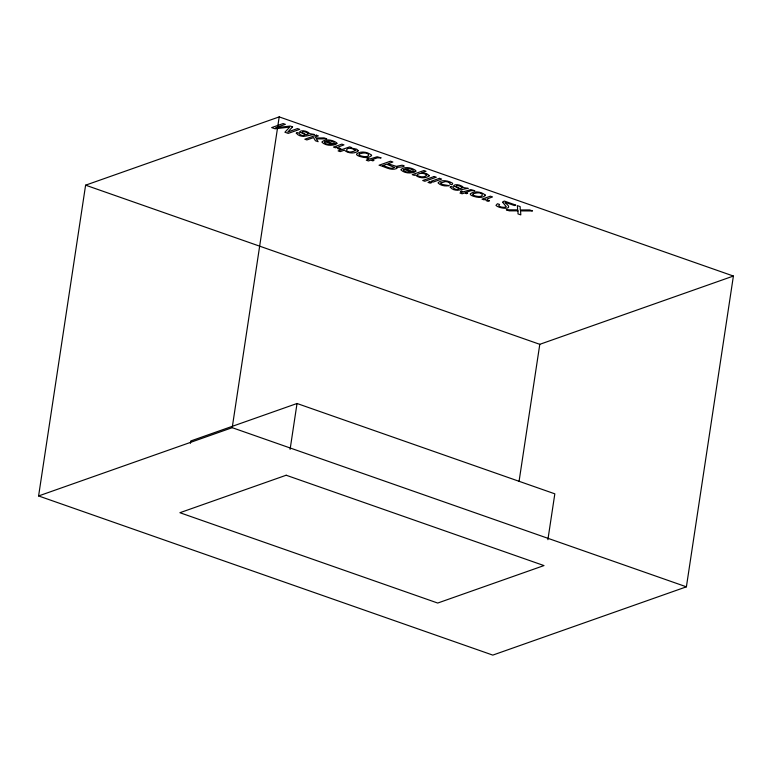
<?xml version="1.0" encoding="UTF-8"?>
<svg xmlns="http://www.w3.org/2000/svg" width="772" height="772" viewBox="0 0 772 772"><rect width="100%" height="100%" fill="white"/><g stroke="black" fill="none" stroke-linecap="round" stroke-linejoin="round"><path stroke-width="1.16" d="M38.6 495.952L85.605 185.174L279.203 116.89L733.4 276.048L686.395 586.826L492.797 655.11L38.6 495.952L232.208 427.678L686.395 586.826M190.414 443.321L190.761 440.976L297.027 403.495L554.827 493.829L547.888 539.696M232.208 427.678L279.203 116.89M290.098 449.362L297.027 403.495M519.083 481.255L539.792 344.322L733.4 276.048M85.605 185.174L539.792 344.322M518.012 210.833L518.002 213.912L520.791 214.886L520.569 210.891L532.516 210.949L529.621 209.926L520.251 209.965L520.174 206.626L517.356 205.632L517.674 209.868L506.297 209.81L509.221 210.833L518.012 210.833M296.313 133.18C300.974 138.979 308.684 134.936 314.32 134.463L309.765 133.672C307.777 131.269 301.234 129.281 299.468 132.089C311.29 135.901 300.433 137.088 299.189 133.266L297.22 132.572L296.313 133.18M450.211 187.104C454.872 192.904 462.573 188.86 468.208 188.387L463.654 187.596C461.666 185.193 455.123 183.205 453.367 186.013C465.188 189.825 454.332 191.012 453.087 187.191L451.109 186.496L450.211 187.104M324.481 142.144C325.302 144.789 329.818 144.586 332.163 144.142L325.166 141.691L324.481 142.144M403.428 169.801C404.248 172.445 408.764 172.252 411.109 171.809L404.113 169.357L403.428 169.801M426.733 175.119C424.725 177.753 419.852 177.058 417.237 175.437L417.169 174.646C419.852 172.803 424.397 172.764 426.733 175.119M502.611 202.235L506.278 206.674C504.743 208.266 496.271 206.674 499.581 204.474L497.438 203.721L495.981 205.381C499.465 208.98 515.87 210.312 504.994 202.795L505.264 202.332L514.451 205.545L515.783 205.082L504.222 201.029L502.611 202.235M371.564 155.259L371.506 155.732C367.993 158.81 362.454 157.42 358.459 155.944A6.301 1.998 8.6 0 1 356.587 154.468L356.567 153.975C360.582 150.675 367.916 151.939 371.564 155.259M485.308 195.113L485.25 195.596C481.738 198.674 476.199 197.275 472.203 195.798A6.301 1.998 8.6 0 1 470.341 194.322L470.312 193.84C474.326 190.53 481.66 191.794 485.308 195.113M336.939 147.269L337.711 148.581L339.458 149.276L340.944 148.745L338.966 147.963L338.522 146.931L343.945 144.875L341.832 144.132L333.485 147.076L335.492 147.78L336.939 147.269M485.482 199.321L486.254 200.633L488 201.328L489.487 200.797L487.508 200.016L487.064 198.983L492.497 196.918L490.374 196.185L482.027 199.128L484.034 199.832L485.482 199.321M358.227 150.608L358.16 151.071C354.454 154.043 347.68 153.377 344.351 150.164L340.191 151.63L338.136 150.916L349.629 146.863L351.578 147.548L350.507 147.925L356.654 149.189L358.227 150.608M440.754 183.032L442.337 184.498L449.188 185.647C445.512 186.37 440.899 185.811 438.197 183.08L438.168 182.588C441.873 179.374 448.011 180.716 452.025 182.877A5.24 1.66 8.6 0 1 452.604 184.006L451.784 184.73L449.719 184.016L450.124 183.128L447.712 181.941A3.146 0.994 8.6 0 0 445.193 181.623L440.754 183.032M394.376 167.399C391.124 170.072 386.077 166.019 382.738 165.575L386.647 164.195L394.376 167.399M429.29 175.582L429.087 176.122C425.179 178.641 418.627 178.351 415.413 174.974L414.313 175.369L412.248 174.646L423.886 170.544L426.009 171.287L421.744 172.783L426.598 173.632L429.29 175.582M355.815 150.347C343.54 156.407 343.714 143.505 355.815 150.347M336.862 143.505L336.38 144.065L334.305 143.331L333.861 142.116L330.821 141.054L326.218 141.276L335.453 144.509C331.13 145.937 325.408 145.532 322.049 142.318L322.001 141.826C325.929 138.487 332.838 140.002 336.746 142.82L336.862 143.505M415.809 171.172L415.336 171.722L413.252 170.998L412.817 169.772L409.768 168.721L405.175 168.943L414.4 172.175C410.086 173.603 404.354 173.198 400.996 169.975L400.948 169.493C404.885 166.154 411.785 167.659 415.693 170.487L415.809 171.172M308.317 133.797L306.513 134.743C297.77 132.031 304.805 130.005 308.317 133.797M462.206 187.721L460.411 188.667C451.659 185.955 458.703 183.929 462.206 187.721M396.876 168.113L396.605 168.547C390.757 171.027 384.591 166.453 379.062 165.227L390.516 161.184L392.851 162.004L387.94 163.741L396.335 166.366L401.99 165.208C408.687 166.163 398.4 167.804 396.132 167.119L396.876 168.113M359.414 154.014L358.999 154.632A3.493 1.11 8.6 0 0 359.993 155.626C372.644 159.679 370.261 149.855 359.414 154.014M473.168 193.878L472.744 194.486A3.493 1.11 8.6 0 0 473.738 195.49C486.389 199.533 484.005 189.709 473.168 193.878M292.578 126.869L287.85 132.002L297.461 128.577L299.681 129.358L288.226 133.392L284.916 132.234L289.664 127.09L275.025 128.77L271.676 127.592L283.131 123.559L285.36 124.34L275.643 127.727L290.262 126.058L292.578 126.869M316.298 135.187L304.853 139.221L306.88 139.935L313.528 137.59L315.42 140.745L318.122 141.691L316.423 138.902L326.739 138.844L324.037 137.889L315.902 138.005L315.198 137.001L318.334 135.891L316.298 135.187M368.09 158.395L366.941 158.8L368.649 159.399L366.314 160.219L368.456 160.962L370.782 160.142L372.799 160.846L373.938 160.441L371.93 159.736L377.383 157.816L381.146 157.903L377.151 156.764L369.788 158.993L368.09 158.395M434.173 176.489L422.718 180.523L424.841 181.266L436.286 177.232L434.173 176.489M429.599 181.816L428.016 182.375L430.168 183.128L431.751 182.568L429.599 181.816M439.461 178.342L431.152 181.275L433.304 182.028L441.613 179.094L439.461 178.342M461.752 191.215L460.614 191.62L462.312 192.218L459.987 193.039L462.119 193.791L464.454 192.971L466.462 193.675L467.61 193.27L465.603 192.566L471.045 190.645L474.809 190.723L470.823 189.584L463.461 191.813L461.752 191.215M286.18 475.234L179.915 512.714L437.714 603.048L543.98 565.577L286.18 475.234"/></g></svg>
